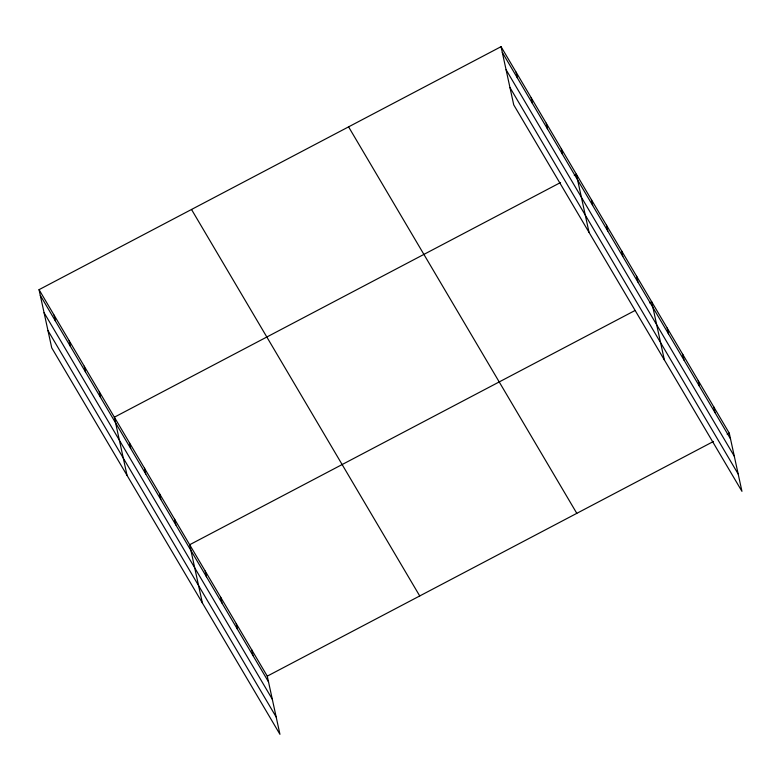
<?xml version="1.0" encoding="UTF-8"?>
<svg xmlns="http://www.w3.org/2000/svg" width="781" height="781" viewBox="0 0 781 781"><rect width="100%" height="100%" fill="white"/><g stroke="black" fill="none" stroke-linecap="round" stroke-linejoin="round"><path stroke-width="1.17" d="M39.05 289.663L267.268 676.141L279.949 734.325L51.731 347.848L39.05 289.663L501.051 46.675L729.269 433.152L741.95 491.337L513.732 104.859L501.051 46.675M560.592 182.51L114.358 417.2L127.049 475.385M574.26 175.315L576.358 174.212L589.05 232.396M634.846 310.594L189.676 544.738L202.357 602.922M649.567 302.852L651.666 301.749L664.358 359.934M267.268 676.141L713.492 441.45M727.16 434.256L729.269 433.152M502.3 52.415L730.518 438.893M506.078 69.714L734.286 456.192M509.964 87.55L738.172 474.028M348.59 126.864L576.808 513.342M191.511 209.474L419.729 595.952M40.3 295.403L268.518 681.881M44.078 312.712L272.286 699.19M47.963 330.539L276.181 717.017M713.746 406.872L714.996 412.612M698.224 380.591L699.473 386.331M682.711 354.31L683.961 360.051M667.189 328.03L668.438 333.77M636.613 276.24L637.862 281.98M621.549 250.73L622.799 256.471M606.486 225.231L607.735 230.961M591.422 199.721L592.672 205.462M561.295 148.702L562.545 154.443M546.231 123.193L547.491 128.933M531.178 97.693L532.427 103.424M516.114 72.184L517.364 77.915M251.746 649.86L252.995 655.601M236.223 623.58L237.483 629.32M220.711 597.299L221.96 603.039M205.188 571.018L206.438 576.759M174.612 519.238L175.862 524.969M159.549 493.729L160.798 499.459M144.485 468.219L145.735 473.96M129.421 442.71L130.671 448.45M99.294 391.701L100.554 397.431M84.241 366.191L85.49 371.922M69.177 340.682L70.427 346.422M54.114 315.173L55.363 320.913"/></g></svg>
